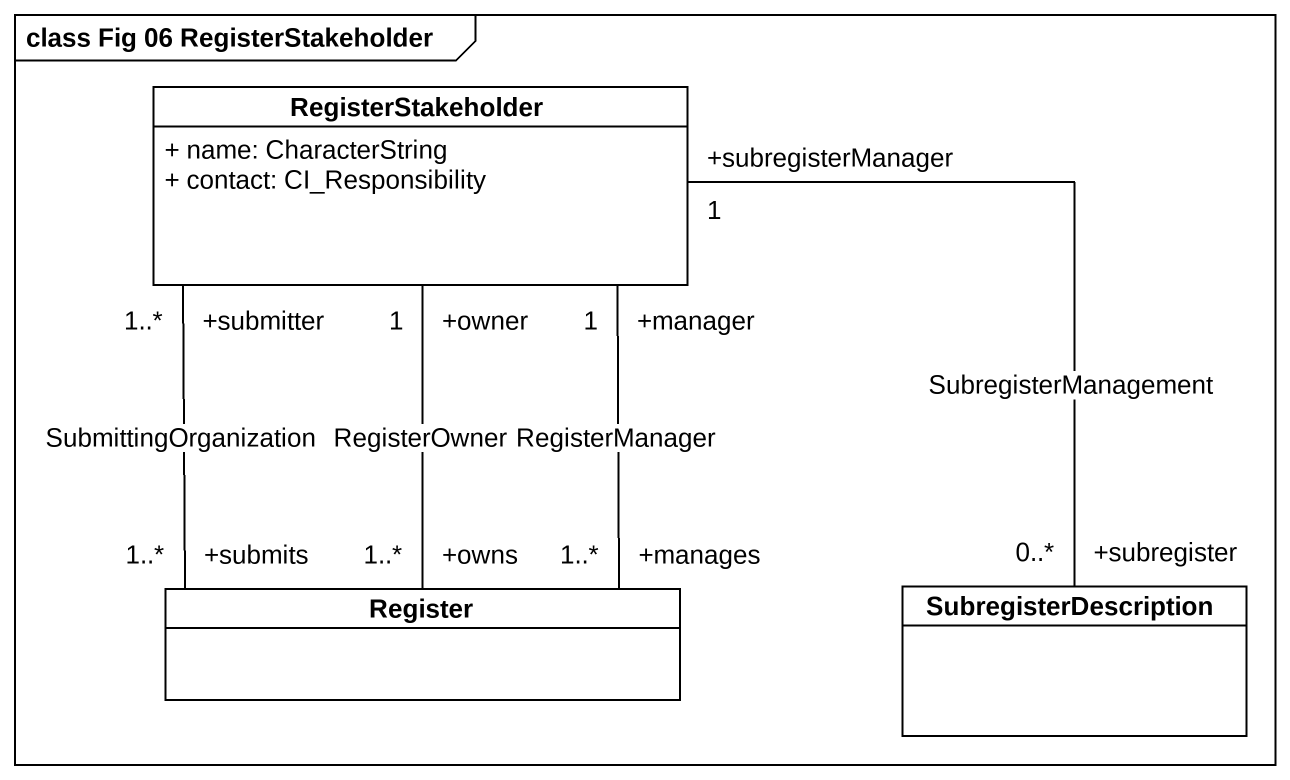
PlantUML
@startuml
mainframe class Fig 06 RegisterStakeholder
hide circle
hide empty members
skinparam classAttributeIconSize 0
class RegisterStakeholder #FFFFFF {
  + name: CharacterString
  + contact: CI_Responsibility
}
class Register #FFFFFF
class SubregisterDescription #FFFFFF
Register "+manages\n1..*" -up- "+manager\n1" RegisterStakeholder : RegisterManager
Register "+owns\n1..*" -up- "+owner\n1" RegisterStakeholder : RegisterOwner
Register "+submits\n1..*" -up- "+submitter\n1..*" RegisterStakeholder : SubmittingOrganization
SubregisterDescription "+subregister\n0..*" -up- "+subregisterManager\n1" RegisterStakeholder : SubregisterManagement
@enduml
